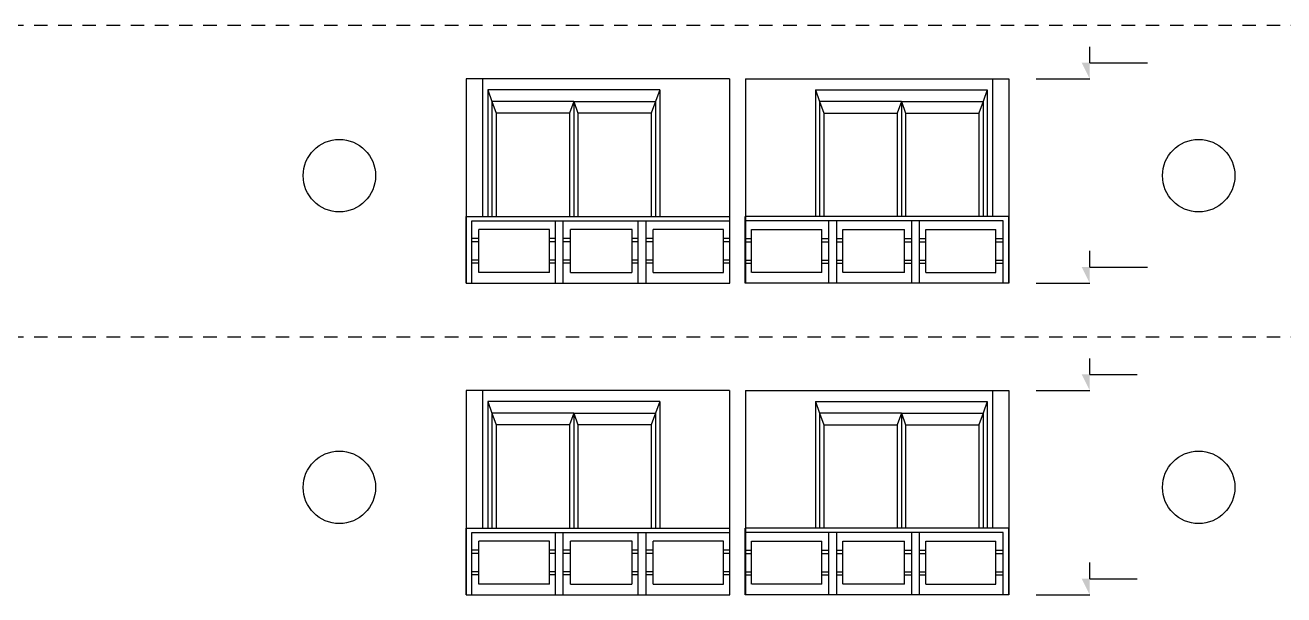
# Model space of a CAD drawing. Header units: metres. Extents: x -220 to 294, y -29 to 18.
# Drawn here: x 139.79 to 151.51, y 4.3 to 9.6 of the extents above; entities that cross this region are included whole.
import ezdxf

# ---------------------------------------------------------------- set-up
doc = ezdxf.new("R2010")
doc.units = ezdxf.units.M
doc.header["$MEASUREMENT"] = 0
doc.linetypes.add('DASHED4', pattern=[0.1875, 0.125, -0.0625])
for name, color, linetype in [('Cember', 7, 'Continuous'), ('Cizgi', 7, 'Continuous'), ('Kesit_Kot', 7, 'Continuous')]:
    doc.layers.add(name, color=color, linetype=linetype)

msp = doc.modelspace()

# ---------------------------------------------------------------- hatches: boundary and pattern name
at = {"layer": 'Kesit_Kot', "linetype": 'Continuous', "lineweight": -3}
for points in [[(149.703, 9.1), (149.628, 9.25), (149.703, 9.25)], [(149.703, 7.2), (149.628, 7.35), (149.703, 7.35)], [(149.703, 6.2), (149.628, 6.35), (149.703, 6.35)], [(149.703, 4.3), (149.628, 4.45), (149.703, 4.45)]]:
    msp.add_hatch(color=216, dxfattribs=at).paths.add_polyline_path(points)

# ---------------------------------------------------------------- linework, layer by layer
at = {"layer": 'Cember', "color": 237, "linetype": 'Continuous', "lineweight": -3}
for centre in [(142.717, 8.2), (150.717, 8.2), (142.717, 5.3), (150.717, 5.3)]:
    msp.add_circle(centre, 0.337, dxfattribs=at)
at = {"layer": 'Cizgi', "color": 73, "linetype": 'DASHED4', "lineweight": -3}
for points in [[(137.85, 9.6), (154.999, 9.6)], [(137.85, 6.7), (154.999, 6.7)]]:
    msp.add_lwpolyline(points, dxfattribs=at)
at = {"layer": 'Cizgi', "color": 7, "linetype": 'Continuous', "lineweight": -3}
for points in [[(144.049, 9.1), (143.899, 9.1)], [(148.799, 9.1), (148.949, 9.1)], [(146.351, 7.2), (146.351, 7.82)], [(146.496, 7.2), (146.496, 7.82)], [(144.049, 6.2), (143.899, 6.2)], [(148.799, 6.2), (148.949, 6.2)]]:
    msp.add_lwpolyline(points, dxfattribs=at)
at = {"layer": 'Cizgi', "color": 108, "linetype": 'Continuous', "lineweight": -3}
for points in [[(143.899, 9.1), (143.899, 7.2)], [(146.349, 9.1), (144.049, 9.1)], [(146.349, 9.1), (146.349, 7.2)], [(146.499, 9.1), (148.799, 9.1)], [(146.499, 9.1), (146.499, 7.2)], [(148.949, 9.1), (148.949, 7.2)], [(143.899, 7.2), (143.899, 7.82)], [(143.899, 7.82), (146.351, 7.82)], [(143.949, 7.2), (143.949, 7.78)], [(143.949, 7.78), (146.351, 7.78)], [(144.729, 7.2), (144.729, 7.78)], [(144.801, 7.2), (144.801, 7.78)], [(145.5, 7.2), (145.5, 7.78)], [(145.572, 7.2), (145.572, 7.78)], [(148.949, 7.82), (146.496, 7.82)], [(148.898, 7.78), (146.496, 7.78)], [(147.275, 7.2), (147.275, 7.78)], [(147.347, 7.2), (147.347, 7.78)], [(148.047, 7.2), (148.047, 7.78)], [(148.118, 7.2), (148.118, 7.78)], [(148.898, 7.2), (148.898, 7.78)], [(148.949, 7.2), (148.949, 7.82)], [(144.017, 7.3), (144.017, 7.7)], [(148.83, 7.3), (148.83, 7.7)], [(144.017, 7.615), (143.949, 7.615)], [(144.017, 7.585), (143.949, 7.585)], [(144.729, 7.615), (144.672, 7.615)], [(144.729, 7.585), (144.672, 7.585)], [(144.868, 7.615), (144.801, 7.615)], [(144.868, 7.585), (144.801, 7.585)], [(145.5, 7.615), (145.443, 7.615)], [(145.5, 7.585), (145.443, 7.585)], [(145.64, 7.615), (145.572, 7.615)], [(145.64, 7.585), (145.572, 7.585)], [(146.351, 7.615), (146.294, 7.615)], [(146.351, 7.585), (146.294, 7.585)], [(146.496, 7.615), (146.553, 7.615)], [(146.496, 7.585), (146.553, 7.585)], [(147.208, 7.615), (147.275, 7.615)], [(147.208, 7.585), (147.275, 7.585)], [(147.347, 7.615), (147.404, 7.615)], [(147.347, 7.585), (147.404, 7.585)], [(147.979, 7.615), (148.047, 7.615)], [(147.979, 7.585), (148.047, 7.585)], [(148.118, 7.615), (148.176, 7.615)], [(148.118, 7.585), (148.176, 7.585)], [(148.83, 7.615), (148.898, 7.615)], [(148.83, 7.585), (148.898, 7.585)], [(144.017, 7.415), (143.949, 7.415)], [(144.017, 7.385), (143.949, 7.385)], [(144.729, 7.415), (144.672, 7.415)], [(144.729, 7.385), (144.672, 7.385)], [(144.868, 7.415), (144.801, 7.415)], [(144.868, 7.385), (144.801, 7.385)], [(145.5, 7.415), (145.443, 7.415)], [(145.5, 7.385), (145.443, 7.385)], [(145.64, 7.415), (145.572, 7.415)], [(145.64, 7.385), (145.572, 7.385)], [(146.351, 7.415), (146.294, 7.415)], [(146.351, 7.385), (146.294, 7.385)], [(146.496, 7.415), (146.553, 7.415)], [(146.496, 7.385), (146.553, 7.385)], [(147.208, 7.415), (147.275, 7.415)], [(147.208, 7.385), (147.275, 7.385)], [(147.347, 7.415), (147.404, 7.415)], [(147.347, 7.385), (147.404, 7.385)], [(147.979, 7.415), (148.047, 7.415)], [(147.979, 7.385), (148.047, 7.385)], [(148.118, 7.415), (148.176, 7.415)], [(148.118, 7.385), (148.176, 7.385)], [(148.83, 7.415), (148.898, 7.415)], [(148.83, 7.385), (148.898, 7.385)], [(143.899, 7.2), (146.351, 7.2)], [(148.949, 7.2), (146.496, 7.2)], [(143.899, 6.2), (143.899, 4.3)], [(146.349, 6.2), (144.049, 6.2)], [(146.349, 6.2), (146.349, 4.3)], [(146.499, 6.2), (148.799, 6.2)], [(146.499, 6.2), (146.499, 4.3)], [(148.949, 6.2), (148.949, 4.3)], [(143.899, 4.3), (143.899, 4.92)], [(143.899, 4.92), (146.351, 4.92)], [(143.949, 4.3), (143.949, 4.88)], [(143.949, 4.88), (146.351, 4.88)], [(144.729, 4.3), (144.729, 4.88)], [(144.801, 4.3), (144.801, 4.88)], [(145.5, 4.3), (145.5, 4.88)], [(145.572, 4.3), (145.572, 4.88)], [(146.351, 4.3), (146.351, 4.92)], [(146.496, 4.3), (146.496, 4.92)], [(148.949, 4.92), (146.496, 4.92)], [(148.898, 4.88), (146.496, 4.88)], [(147.275, 4.3), (147.275, 4.88)], [(147.347, 4.3), (147.347, 4.88)], [(148.047, 4.3), (148.047, 4.88)], [(148.118, 4.3), (148.118, 4.88)], [(148.898, 4.3), (148.898, 4.88)], [(148.949, 4.3), (148.949, 4.92)], [(144.017, 4.715), (143.949, 4.715)], [(144.017, 4.4), (144.017, 4.8)], [(144.729, 4.715), (144.672, 4.715)], [(144.868, 4.715), (144.801, 4.715)], [(145.5, 4.715), (145.443, 4.715)], [(145.64, 4.715), (145.572, 4.715)], [(146.351, 4.715), (146.294, 4.715)], [(146.496, 4.715), (146.553, 4.715)], [(147.208, 4.715), (147.275, 4.715)], [(147.347, 4.715), (147.404, 4.715)], [(147.979, 4.715), (148.047, 4.715)], [(148.118, 4.715), (148.176, 4.715)], [(148.83, 4.4), (148.83, 4.8)], [(148.83, 4.715), (148.898, 4.715)], [(144.017, 4.685), (143.949, 4.685)], [(144.729, 4.685), (144.672, 4.685)], [(144.868, 4.685), (144.801, 4.685)], [(145.5, 4.685), (145.443, 4.685)], [(145.64, 4.685), (145.572, 4.685)], [(146.351, 4.685), (146.294, 4.685)], [(146.496, 4.685), (146.553, 4.685)], [(147.208, 4.685), (147.275, 4.685)], [(147.347, 4.685), (147.404, 4.685)], [(147.979, 4.685), (148.047, 4.685)], [(148.118, 4.685), (148.176, 4.685)], [(148.83, 4.685), (148.898, 4.685)], [(144.017, 4.515), (143.949, 4.515)], [(144.017, 4.485), (143.949, 4.485)], [(144.729, 4.515), (144.672, 4.515)], [(144.729, 4.485), (144.672, 4.485)], [(144.868, 4.515), (144.801, 4.515)], [(144.868, 4.485), (144.801, 4.485)], [(145.5, 4.515), (145.443, 4.515)], [(145.5, 4.485), (145.443, 4.485)], [(145.64, 4.515), (145.572, 4.515)], [(145.64, 4.485), (145.572, 4.485)], [(146.351, 4.515), (146.294, 4.515)], [(146.351, 4.485), (146.294, 4.485)], [(146.496, 4.515), (146.553, 4.515)], [(146.496, 4.485), (146.553, 4.485)], [(147.208, 4.515), (147.275, 4.515)], [(147.208, 4.485), (147.275, 4.485)], [(147.347, 4.515), (147.404, 4.515)], [(147.347, 4.485), (147.404, 4.485)], [(147.979, 4.515), (148.047, 4.515)], [(147.979, 4.485), (148.047, 4.485)], [(148.118, 4.515), (148.176, 4.515)], [(148.118, 4.485), (148.176, 4.485)], [(148.83, 4.515), (148.898, 4.515)], [(148.83, 4.485), (148.898, 4.485)], [(143.899, 4.3), (146.351, 4.3)], [(148.949, 4.3), (146.496, 4.3)]]:
    msp.add_lwpolyline(points, dxfattribs=at)
at = {"layer": 'Cizgi', "color": 118, "linetype": 'Continuous', "lineweight": -3}
for points in [[(144.049, 9.1), (144.049, 7.82)], [(148.799, 9.1), (148.799, 7.82)], [(144.049, 6.2), (144.049, 4.92)], [(148.799, 6.2), (148.799, 4.92)]]:
    msp.add_lwpolyline(points, dxfattribs=at)
at = {"layer": 'Cizgi', "color": 98, "linetype": 'Continuous', "lineweight": -3}
for points in [[(144.099, 9), (144.138, 8.89)], [(145.699, 9), (144.099, 9)], [(144.099, 9), (144.099, 7.82)], [(145.699, 9), (145.66, 8.89)], [(145.699, 9), (145.699, 7.82)], [(147.149, 9), (147.188, 8.89)], [(147.149, 9), (148.749, 9)], [(147.149, 9), (147.149, 7.82)], [(148.749, 9), (148.71, 8.89)], [(148.749, 9), (148.749, 7.82)], [(144.899, 8.89), (144.138, 8.89)], [(144.138, 8.89), (144.177, 8.78)], [(144.138, 8.89), (144.138, 7.82)], [(144.899, 8.89), (144.86, 8.78)], [(144.899, 8.89), (145.66, 8.89)], [(144.899, 8.89), (144.938, 8.78)], [(144.899, 8.89), (144.899, 7.82)], [(145.66, 8.89), (145.621, 8.78)], [(145.66, 8.89), (145.66, 7.82)], [(147.188, 8.89), (147.227, 8.78)], [(147.949, 8.89), (147.188, 8.89)], [(147.188, 8.89), (147.188, 7.82)], [(147.949, 8.89), (147.91, 8.78)], [(147.949, 8.89), (148.71, 8.89)], [(147.949, 8.89), (147.988, 8.78)], [(147.949, 8.89), (147.949, 7.82)], [(148.71, 8.89), (148.671, 8.78)], [(148.71, 8.89), (148.71, 7.82)], [(144.86, 8.78), (144.177, 8.78)], [(144.177, 8.78), (144.177, 7.82)], [(144.86, 8.78), (144.86, 7.82)], [(145.621, 8.78), (144.938, 8.78)], [(144.938, 8.78), (144.938, 7.82)], [(145.621, 8.78), (145.621, 7.82)], [(147.227, 8.78), (147.91, 8.78)], [(147.227, 8.78), (147.227, 7.82)], [(147.91, 8.78), (147.91, 7.82)], [(147.988, 8.78), (148.671, 8.78)], [(147.988, 8.78), (147.988, 7.82)], [(148.671, 8.78), (148.671, 7.82)], [(144.672, 7.7), (144.017, 7.7)], [(144.672, 7.3), (144.672, 7.7)], [(144.868, 7.3), (144.868, 7.7)], [(145.443, 7.7), (144.868, 7.7)], [(145.443, 7.3), (145.443, 7.7)], [(145.64, 7.3), (145.64, 7.7)], [(146.294, 7.7), (145.64, 7.7)], [(146.294, 7.3), (146.294, 7.7)], [(146.553, 7.7), (147.208, 7.7)], [(146.553, 7.3), (146.553, 7.7)], [(147.208, 7.3), (147.208, 7.7)], [(147.404, 7.7), (147.979, 7.7)], [(147.404, 7.3), (147.404, 7.7)], [(147.979, 7.3), (147.979, 7.7)], [(148.176, 7.7), (148.83, 7.7)], [(148.176, 7.3), (148.176, 7.7)], [(144.672, 7.3), (144.017, 7.3)], [(144.868, 7.3), (145.44, 7.3)], [(145.64, 7.3), (146.292, 7.3)], [(147.208, 7.3), (146.556, 7.3)], [(147.979, 7.3), (147.407, 7.3)], [(148.176, 7.3), (148.83, 7.3)], [(144.099, 6.1), (144.138, 5.99)], [(145.699, 6.1), (144.099, 6.1)], [(144.099, 6.1), (144.099, 4.92)], [(145.699, 6.1), (145.66, 5.99)], [(145.699, 6.1), (145.699, 4.92)], [(147.149, 6.1), (147.188, 5.99)], [(147.149, 6.1), (148.749, 6.1)], [(147.149, 6.1), (147.149, 4.92)], [(148.749, 6.1), (148.71, 5.99)], [(148.749, 6.1), (148.749, 4.92)], [(144.899, 5.99), (144.138, 5.99)], [(144.138, 5.99), (144.177, 5.88)], [(144.138, 5.99), (144.138, 4.92)], [(144.899, 5.99), (144.86, 5.88)], [(144.899, 5.99), (145.66, 5.99)], [(144.899, 5.99), (144.938, 5.88)], [(144.899, 5.99), (144.899, 4.92)], [(145.66, 5.99), (145.621, 5.88)], [(145.66, 5.99), (145.66, 4.92)], [(147.188, 5.99), (147.227, 5.88)], [(147.949, 5.99), (147.188, 5.99)], [(147.188, 5.99), (147.188, 4.92)], [(147.949, 5.99), (147.91, 5.88)], [(147.949, 5.99), (148.71, 5.99)], [(147.949, 5.99), (147.988, 5.88)], [(147.949, 5.99), (147.949, 4.92)], [(148.71, 5.99), (148.671, 5.88)], [(148.71, 5.99), (148.71, 4.92)], [(144.86, 5.88), (144.177, 5.88)], [(144.177, 5.88), (144.177, 4.92)], [(144.86, 5.88), (144.86, 4.92)], [(145.621, 5.88), (144.938, 5.88)], [(144.938, 5.88), (144.938, 4.92)], [(145.621, 5.88), (145.621, 4.92)], [(147.227, 5.88), (147.91, 5.88)], [(147.227, 5.88), (147.227, 4.92)], [(147.91, 5.88), (147.91, 4.92)], [(147.988, 5.88), (148.671, 5.88)], [(147.988, 5.88), (147.988, 4.92)], [(148.671, 5.88), (148.671, 4.92)], [(144.672, 4.8), (144.017, 4.8)], [(144.672, 4.4), (144.672, 4.8)], [(144.868, 4.4), (144.868, 4.8)], [(145.443, 4.8), (144.868, 4.8)], [(145.443, 4.4), (145.443, 4.8)], [(145.64, 4.4), (145.64, 4.8)], [(146.294, 4.8), (145.64, 4.8)], [(146.294, 4.4), (146.294, 4.8)], [(146.553, 4.8), (147.208, 4.8)], [(146.553, 4.4), (146.553, 4.8)], [(147.208, 4.4), (147.208, 4.8)], [(147.404, 4.8), (147.979, 4.8)], [(147.404, 4.4), (147.404, 4.8)], [(147.979, 4.4), (147.979, 4.8)], [(148.176, 4.8), (148.83, 4.8)], [(148.176, 4.4), (148.176, 4.8)], [(144.672, 4.4), (144.017, 4.4)], [(144.868, 4.4), (145.44, 4.4)], [(145.64, 4.4), (146.292, 4.4)], [(147.208, 4.4), (146.556, 4.4)], [(147.979, 4.4), (147.407, 4.4)], [(148.176, 4.4), (148.83, 4.4)]]:
    msp.add_lwpolyline(points, dxfattribs=at)
at = {"layer": 'Kesit_Kot', "color": 216, "linetype": 'Continuous', "lineweight": -3}
for points in [[(149.703, 9.25), (149.703, 9.4)], [(149.703, 9.25), (150.242, 9.25)], [(149.203, 9.1), (149.703, 9.1)], [(149.703, 7.35), (149.703, 7.5)], [(149.703, 7.35), (150.242, 7.35)], [(149.203, 7.2), (149.703, 7.2)], [(149.703, 6.35), (149.703, 6.5)], [(149.703, 6.35), (150.144, 6.35)], [(149.203, 6.2), (149.703, 6.2)], [(149.703, 4.45), (149.703, 4.6)], [(149.703, 4.45), (150.144, 4.45)], [(149.203, 4.3), (149.703, 4.3)]]:
    msp.add_lwpolyline(points, dxfattribs=at)

doc.saveas('drawing.dxf')
